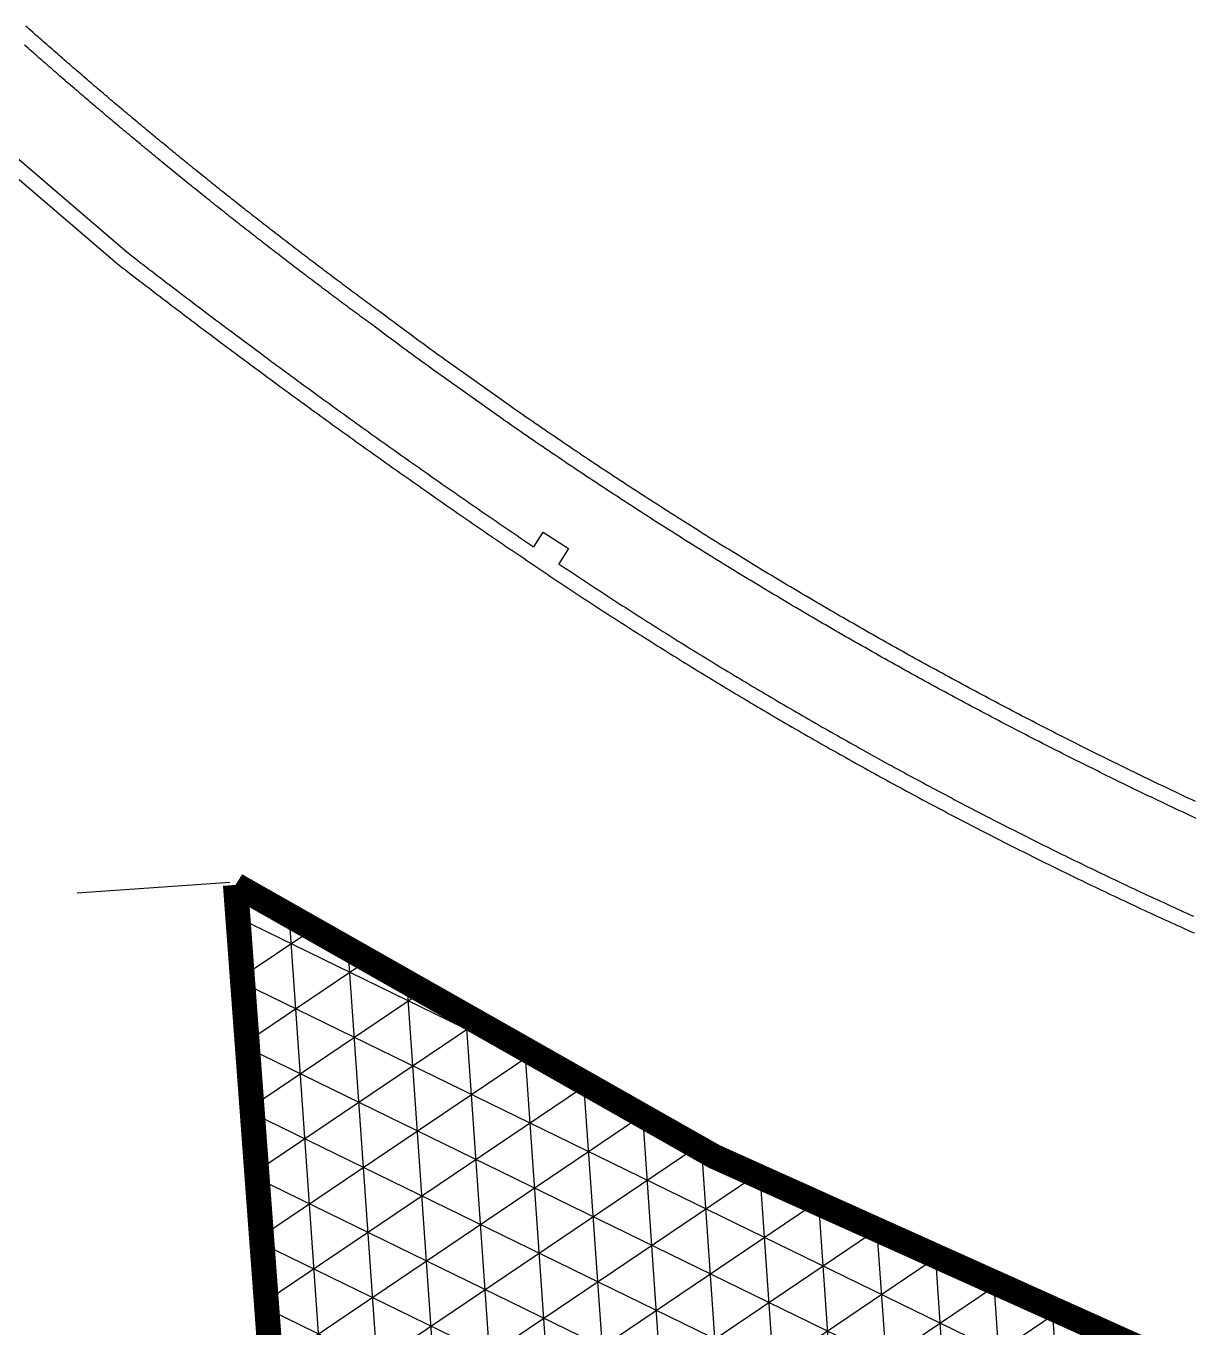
# Model space of a CAD drawing. Header units: millimetres. Extents: x 50357 to 985146, y 723188 to 1803594.
# Drawn here: x 829667.29 to 829690.56, y 818146.84 to 818172.78 of the extents above; entities that cross this region are included whole.
import ezdxf

# ---------------------------------------------------------------- set-up
doc = ezdxf.new("R2010")
doc.units = ezdxf.units.MM
doc.header["$LTSCALE"] = 3
doc.header["$MEASUREMENT"] = 0
doc.linetypes.add('3A35X-MAGP-P-SB$0$3A35X-MAGP-P-SB$0$HIDDEN', pattern=[0.375, 0.25, -0.125])
for name, color, linetype in [('3A35X-MAGP-P-SB$0$UAJ-90BOUN', 7, 'Continuous'), ('LWK-STEPS', 8, 'Continuous'), ('UAJ-00XREF', 7, 'Continuous')]:
    doc.layers.add(name, color=color, linetype=linetype)
doc.layers.add('LWK-GA_PLANTERWALL', color=8, linetype='Continuous', lineweight=30)

# ---------------------------------------------------------------- blocks, each defined once
blk = doc.blocks.new('3A35X-MAGP-P-LD-00-0')
at = {"layer": 'LWK-GA_PLANTERWALL', "elevation": 0}
for points in [[(834488290, 818186356), (834493424, 818181968), (834493521, 818181892), (834493579, 818181848), (834493636, 818181804), (834493694, 818181759), (834493751, 818181715), (834493809, 818181671), (834493867, 818181626), (834493924, 818181582), (834493982, 818181538), (834494040, 818181494), (834494097, 818181450), (834494155, 818181406), (834494213, 818181361), (834494270, 818181317), (834494328, 818181273), (834494386, 818181229), (834494443, 818181185), (834494501, 818181141), (834494559, 818181097), (834494617, 818181054), (834494675, 818181010), (834494733, 818180966), (834494791, 818180922), (834494848, 818180878), (834494906, 818180834), (834494964, 818180791), (834495022, 818180747), (834495080, 818180703), (834495138, 818180660), (834495196, 818180616), (834495255, 818180572), (834495313, 818180529), (834495371, 818180485), (834495429, 818180442), (834495487, 818180398), (834495545, 818180355), (834495603, 818180311), (834495661, 818180268), (834495720, 818180224), (834495778, 818180181), (834495836, 818180138), (834495894, 818180095), (834495953, 818180051), (834496011, 818180008), (834496069, 818179965), (834496128, 818179921), (834496186, 818179878), (834496245, 818179835), (834496303, 818179792), (834496361, 818179749), (834496420, 818179706), (834496478, 818179663), (834496537, 818179620), (834496595, 818179577), (834496654, 818179534), (834496712, 818179491), (834496771, 818179448), (834496830, 818179405), (834496888, 818179362), (834496947, 818179319), (834497005, 818179277), (834497064, 818179234), (834497123, 818179191), (834497182, 818179148), (834497240, 818179106), (834497299, 818179063), (834497358, 818179020), (834497417, 818178978), (834497475, 818178935), (834497534, 818178893), (834497593, 818178850), (834497652, 818178808), (834497711, 818178765), (834497770, 818178723), (834497829, 818178680), (834497888, 818178638), (834497947, 818178595), (834498006, 818178553), (834498065, 818178511), (834498124, 818178468), (834498183, 818178426), (834498242, 818178384), (834498301, 818178342), (834498360, 818178300), (834498419, 818178257), (834498478, 818178215), (834498537, 818178173), (834498597, 818178131), (834498656, 818178089), (834498715, 818178047), (834498774, 818178005), (834498834, 818177963), (834498893, 818177921), (834498952, 818177879), (834499011, 818177837), (834499071, 818177796), (834499130, 818177754), (834499190, 818177712), (834499249, 818177670), (834499308, 818177628), (834499368, 818177587), (834499427, 818177545), (834499487, 818177503), (834499546, 818177462), (834499606, 818177420), (834499665, 818177379), (834499725, 818177337), (834499784, 818177296), (834499844, 818177254), (834499904, 818177212), (834499963, 818177171), (834500000, 818177145), (834500023, 818177130), (834500083, 818177088), (834500142, 818177047), (834500202, 818177006), (834500262, 818176964), (834500321, 818176923), (834500381, 818176882), (834500441, 818176841), (834500501, 818176799), (834500561, 818176758), (834500620, 818176717), (834500680, 818176676), (834500740, 818176635), (834500800, 818176594), (834500860, 818176553), (834500920, 818176512), (834500980, 818176471), (834501040, 818176430), (834501100, 818176389), (834501160, 818176348), (834501220, 818176307), (834501280, 818176266), (834501340, 818176226), (834501400, 818176185), (834501460, 818176144), (834501520, 818176104), (834501581, 818176063), (834501641, 818176022), (834501701, 818175981), (834501761, 818175941), (834501821, 818175900), (834501881, 818175860), (834501942, 818175819), (834502002, 818175779), (834502062, 818175738), (834502122, 818175698), (834502183, 818175658), (834502244, 818175617), (834502304, 818175577), (834502365, 818175537), (834502425, 818175497), (834502486, 818175457), (834502546, 818175417), (834502607, 818175377), (834502667, 818175337), (834502728, 818175297), (834502789, 818175258), (834502850, 818175218), (834502910, 818175178), (834502972, 818175138), (834503032, 818175099), (834503093, 818175059), (834503154, 818175020), (834503215, 818174980), (834503276, 818174941), (834503337, 818174902), (834503398, 818174862), (834503459, 818174823), (834503520, 818174784), (834503581, 818174745), (834503643, 818174706), (834503704, 818174667), (834503765, 818174628), (834503826, 818174589), (834503888, 818174550), (834503949, 818174511), (834504011, 818174472), (834504072, 818174434), (834504134, 818174395), (834504195, 818174356), (834504256, 818174318), (834504318, 818174279), (834504380, 818174241), (834504441, 818174202), (834504503, 818174164), (834504565, 818174126), (834504626, 818174087), (834504688, 818174049), (834504750, 818174011), (834504811, 818173973), (834504873, 818173935), (834504935, 818173897), (834504997, 818173859), (834505059, 818173821), (834505121, 818173783), (834505183, 818173745), (834505245, 818173708), (834505307, 818173670), (834505369, 818173632), (834505431, 818173595), (834505494, 818173557), (834505556, 818173520), (834505618, 818173482), (834505680, 818173445), (834505742, 818173408), (834505805, 818173370), (834505867, 818173333), (834505930, 818173296), (834505992, 818173259), (834506054, 818173222), (834506117, 818173185), (834506179, 818173147), (834506242, 818173111), (834506304, 818173074), (834506367, 818173037), (834506430, 818173000), (834506492, 818172963), (834506555, 818172927), (834506618, 818172890), (834506680, 818172854), (834506743, 818172817), (834506806, 818172781), (834506869, 818172744), (834506932, 818172708), (834506995, 818172672), (834507057, 818172636), (834507120, 818172599), (834507183, 818172563), (834507247, 818172527), (834507310, 818172491), (834507373, 818172455), (834507436, 818172419), (834507499, 818172383), (834507562, 818172347), (834507625, 818172312), (834507688, 818172276), (834507752, 818172240), (834507815, 818172205), (834507878, 818172169), (834507941, 818172134), (834508005, 818172098), (834508068, 818172063), (834508132, 818172027), (834508195, 818171992), (834508259, 818171957), (834508322, 818171922), (834508386, 818171886), (834508449, 818171851), (834508513, 818171816), (834508577, 818171781), (834508640, 818171746), (834508704, 818171712), (834508768, 818171677), (834508831, 818171642), (834508895, 818171607), (834508959, 818171573), (834509023, 818171538), (834509087, 818171504), (834509151, 818171469), (834509214, 818171435), (834509278, 818171400), (834509342, 818171366), (834509406, 818171332), (834509471, 818171297), (834509534, 818171263), (834509598, 818171229), (834509663, 818171195), (834509727, 818171161), (834509791, 818171127), (834509855, 818171093), (834509919, 818171059), (834509984, 818171025), (834510048, 818170992), (834510112, 818170958), (834510177, 818170924), (834510241, 818170891), (834510305, 818170857), (834510370, 818170824), (834510434, 818170790), (834510499, 818170757), (834510563, 818170724), (834510628, 818170690), (834510692, 818170657), (834510757, 818170624), (834510822, 818170591), (834510886, 818170558), (834510951, 818170525), (834511016, 818170492), (834511080, 818170459), (834511145, 818170426), (834511210, 818170393), (834511275, 818170361), (834511340, 818170328), (834511405, 818170295), (834511469, 818170263), (834511534, 818170230), (834511599, 818170198), (834511664, 818170165), (834511729, 818170133), (834511794, 818170100), (834511859, 818170068), (834511925, 818170036), (834511990, 818170004), (834512055, 818169972), (834512120, 818169940), (834512185, 818169908), (834512250, 818169876), (834512316, 818169844), (834512381, 818169812), (834512446, 818169780), (834512512, 818169749), (834512577, 818169717), (834512642, 818169686), (834512708, 818169654), (834512773, 818169623), (834512839, 818169591), (834512904, 818169560), (834512970, 818169528), (834513035, 818169497), (834513101, 818169466), (834513166, 818169435), (834513232, 818169404), (834513297, 818169373), (834513363, 818169342), (834513429, 818169311), (834513495, 818169280), (834513560, 818169249), (834513626, 818169218), (834513692, 818169188), (834513758, 818169157), (834513823, 818169126), (834513889, 818169096), (834513955, 818169065), (834514021, 818169035), (834514087, 818169004), (834514153, 818168974), (834514219, 818168944), (834514285, 818168913), (834514351, 818168883), (834514417, 818168853), (834514483, 818168823), (834514549, 818168793), (834514616, 818168763), (834514682, 818168733), (834514748, 818168704), (834514814, 818168674), (834514881, 818168644)], [(834508289, 818172284), (834508814, 818171993)], [(834508814, 818171994), (834508814, 818171994), (834508848, 818171975), (834508912, 818171940), (834508975, 818171905), (834509039, 818171871), (834509102, 818171836), (834509166, 818171802), (834509229, 818171767), (834509293, 818171733), (834509357, 818171699), (834509420, 818171664), (834509484, 818171630), (834509548, 818171596), (834509612, 818171562), (834509676, 818171528), (834509739, 818171494), (834509803, 818171460), (834509867, 818171426), (834509931, 818171392), (834509995, 818171358), (834510059, 818171325), (834510123, 818171291), (834510187, 818171257), (834510251, 818171224), (834510316, 818171190), (834510380, 818171157), (834510444, 818171123), (834510508, 818171090), (834510572, 818171057), (834510637, 818171023), (834510701, 818170990), (834510765, 818170957), (834510830, 818170924), (834510894, 818170891), (834510958, 818170858), (834511023, 818170825), (834511087, 818170792), (834511152, 818170759), (834511216, 818170726), (834511281, 818170694), (834511345, 818170661), (834511410, 818170628), (834511475, 818170596), (834511539, 818170563), (834511604, 818170531), (834511669, 818170498), (834511733, 818170466), (834511798, 818170434), (834511863, 818170401), (834511928, 818170369), (834511993, 818170337), (834512057, 818170305), (834512122, 818170273), (834512187, 818170241), (834512252, 818170209), (834512317, 818170177), (834512382, 818170145), (834512447, 818170114), (834512512, 818170082), (834512577, 818170050), (834512642, 818170019), (834512707, 818169987), (834512773, 818169956), (834512838, 818169924), (834512903, 818169893), (834512968, 818169862), (834513034, 818169830), (834513099, 818169799), (834513164, 818169768), (834513230, 818169737), (834513295, 818169706), (834513360, 818169675), (834513426, 818169644), (834513491, 818169613), (834513557, 818169582), (834513622, 818169551), (834513687, 818169521), (834513753, 818169490), (834513819, 818169459), (834513884, 818169429), (834513950, 818169398), (834514016, 818169368), (834514081, 818169337), (834514147, 818169307), (834514213, 818169277), (834514278, 818169247), (834514344, 818169216), (834514410, 818169186), (834514476, 818169156), (834514542, 818169126), (834514608, 818169096), (834514673, 818169066), (834514739, 818169037), (834514805, 818169007), (834514871, 818168977), (834514880, 818168973)]]:
    blk.add_lwpolyline(points, dxfattribs=at)
at = {"layer": 'LWK-GA_PLANTERWALL'}
for points in [[(834501719, 818176331), (834501906, 818176625), (834502412, 818176302), (834502217, 818175996)], [(834502217, 818175996), (834502229, 818175988), (834502289, 818175948), (834502349, 818175907), (834502410, 818175867), (834502470, 818175827), (834502530, 818175787), (834502591, 818175747), (834502651, 818175707), (834502711, 818175667), (834502772, 818175628), (834502832, 818175588), (834502893, 818175548), (834502953, 818175509), (834503014, 818175469), (834503074, 818175429), (834503135, 818175390), (834503196, 818175350), (834503256, 818175311), (834503317, 818175271), (834503378, 818175232), (834503439, 818175193), (834503500, 818175154), (834503560, 818175115), (834503621, 818175076), (834503682, 818175037), (834503743, 818174998), (834503804, 818174959), (834503865, 818174920), (834503926, 818174881), (834503987, 818174842), (834504048, 818174803), (834504109, 818174765), (834504171, 818174726), (834504232, 818174688), (834504293, 818174649), (834504354, 818174610), (834504416, 818174572), (834504477, 818174533), (834504538, 818174495), (834504600, 818174457), (834504661, 818174419), (834504723, 818174380), (834504784, 818174342), (834504846, 818174304), (834504907, 818174266), (834504969, 818174228), (834505031, 818174190), (834505092, 818174152), (834505154, 818174115), (834505216, 818174077), (834505277, 818174039), (834505339, 818174002), (834505401, 818173964), (834505463, 818173926), (834505525, 818173889), (834505587, 818173851), (834505648, 818173814), (834505711, 818173777), (834505773, 818173739), (834505835, 818173702), (834505897, 818173665), (834505959, 818173628), (834506021, 818173591), (834506083, 818173553), (834506145, 818173516), (834506207, 818173480), (834506270, 818173443), (834506332, 818173406), (834506394, 818173369), (834506457, 818173332), (834506519, 818173296), (834506581, 818173259), (834506644, 818173222), (834506706, 818173186), (834506769, 818173149), (834506831, 818173113), (834506894, 818173077), (834506956, 818173040), (834507019, 818173004), (834507082, 818172968), (834507144, 818172932), (834507207, 818172896), (834507270, 818172859), (834507333, 818172823), (834507396, 818172787), (834507458, 818172751), (834507521, 818172716), (834507584, 818172680), (834507647, 818172644), (834507710, 818172608), (834507773, 818172573), (834507836, 818172537), (834507899, 818172502), (834507962, 818172466), (834508025, 818172431), (834508088, 818172395), (834508151, 818172360), (834508214, 818172325), (834508278, 818172289), (834508289, 818172284)]]:
    blk.add_lwpolyline(points, dxfattribs=at)
for points in [[(834514922, 818170926, 0), (834514854, 818170958, 0), (834514785, 818170990, 0), (834514717, 818171022, 0), (834514648, 818171054, 0), (834514579, 818171086, 0), (834514511, 818171119, 0), (834514442, 818171151, 0), (834514374, 818171184, 0), (834514305, 818171216, 0), (834514237, 818171249, 0), (834514168, 818171281, 0), (834514100, 818171314, 0), (834514032, 818171346, 0), (834513963, 818171379, 0), (834513895, 818171412, 0), (834513827, 818171445, 0), (834513759, 818171477, 0), (834513690, 818171511, 0), (834513622, 818171543, 0), (834513554, 818171577, 0), (834513486, 818171610, 0), (834513418, 818171643, 0), (834513350, 818171676, 0), (834513282, 818171709, 0), (834513213, 818171743, 0), (834513145, 818171776, 0), (834513077, 818171810, 0), (834513009, 818171843, 0), (834512942, 818171877, 0), (834512874, 818171910, 0), (834512806, 818171944, 0), (834512738, 818171978, 0), (834512670, 818172011, 0), (834512602, 818172045, 0), (834512534, 818172079, 0), (834512467, 818172113, 0), (834512399, 818172147, 0), (834512331, 818172181, 0), (834512264, 818172215, 0), (834512196, 818172250, 0), (834512129, 818172284, 0), (834512061, 818172318, 0), (834511993, 818172352, 0), (834511926, 818172387, 0), (834511858, 818172421, 0), (834511791, 818172456, 0), (834511723, 818172490, 0), (834511656, 818172525, 0), (834511589, 818172560, 0), (834511521, 818172594, 0), (834511454, 818172629, 0), (834511387, 818172664, 0), (834511319, 818172699, 0), (834511252, 818172734, 0), (834511185, 818172769, 0), (834511118, 818172804, 0), (834511051, 818172839, 0), (834510984, 818172874, 0), (834510916, 818172909, 0), (834510849, 818172945, 0), (834510782, 818172980, 0), (834510715, 818173015, 0), (834510649, 818173051, 0), (834510582, 818173086, 0), (834510515, 818173122, 0), (834510448, 818173157, 0), (834510381, 818173193, 0), (834510314, 818173229, 0), (834510247, 818173265, 0), (834510180, 818173300, 0), (834510114, 818173336, 0), (834510047, 818173372, 0), (834509980, 818173408, 0), (834509914, 818173444, 0), (834509847, 818173480, 0), (834509780, 818173516, 0), (834509714, 818173553, 0), (834509647, 818173589, 0), (834509581, 818173625, 0), (834509514, 818173662, 0), (834509448, 818173698, 0), (834509382, 818173735, 0), (834509315, 818173771, 0), (834509249, 818173808, 0), (834509183, 818173844, 0), (834509116, 818173881, 0), (834509050, 818173918, 0), (834508984, 818173955, 0), (834508917, 818173992, 0), (834508851, 818174028, 0), (834508785, 818174065, 0), (834508719, 818174103, 0), (834508653, 818174139, 0), (834508587, 818174177, 0), (834508521, 818174214, 0), (834508455, 818174251, 0), (834508389, 818174288, 0), (834508323, 818174326, 0), (834508257, 818174363, 0), (834508191, 818174401, 0), (834508126, 818174438, 0), (834508060, 818174476, 0), (834507994, 818174513, 0), (834507928, 818174551, 0), (834507862, 818174589, 0), (834507797, 818174626, 0), (834507731, 818174664, 0), (834507665, 818174702, 0), (834507600, 818174740, 0), (834507534, 818174778, 0), (834507469, 818174816, 0), (834507403, 818174854, 0), (834507338, 818174892, 0), (834507272, 818174931, 0), (834507207, 818174969, 0), (834507142, 818175007, 0), (834507076, 818175046, 0), (834507011, 818175084, 0), (834506946, 818175123, 0), (834506880, 818175161, 0), (834506815, 818175200, 0), (834506750, 818175238, 0), (834506685, 818175277, 0), (834506620, 818175316, 0), (834506555, 818175355, 0), (834506490, 818175394, 0), (834506425, 818175432, 0), (834506360, 818175471, 0), (834506295, 818175510, 0), (834506230, 818175549, 0), (834506165, 818175589, 0), (834506100, 818175628, 0), (834506035, 818175667, 0), (834505970, 818175706, 0), (834505906, 818175746, 0), (834505841, 818175785, 0), (834505776, 818175824, 0), (834505712, 818175864, 0), (834505647, 818175903, 0), (834505582, 818175943, 0), (834505518, 818175983, 0), (834505453, 818176022, 0), (834505389, 818176062, 0), (834505324, 818176102, 0), (834505260, 818176142, 0), (834505195, 818176182, 0), (834505131, 818176222, 0), (834505067, 818176262, 0), (834505002, 818176302, 0), (834504938, 818176342, 0), (834504874, 818176382, 0), (834504809, 818176422, 0), (834504745, 818176463, 0), (834504681, 818176503, 0), (834504617, 818176543, 0), (834504553, 818176584, 0), (834504489, 818176624, 0), (834504425, 818176665, 0), (834504361, 818176705, 0), (834504297, 818176746, 0), (834504233, 818176787, 0), (834504169, 818176828, 0), (834504106, 818176868, 0), (834504042, 818176909, 0), (834503978, 818176950, 0), (834503914, 818176991, 0), (834503851, 818177032, 0), (834503787, 818177073, 0), (834503723, 818177114, 0), (834503660, 818177155, 0), (834503596, 818177197, 0), (834503532, 818177238, 0), (834503469, 818177279, 0), (834503406, 818177321, 0), (834503342, 818177362, 0), (834503279, 818177404, 0), (834503215, 818177445, 0), (834503152, 818177487, 0), (834503089, 818177528, 0), (834503025, 818177570, 0), (834502962, 818177612, 0), (834502899, 818177654, 0), (834502836, 818177696, 0), (834502773, 818177737, 0), (834502709, 818177779, 0), (834502646, 818177822, 0), (834502583, 818177864, 0), (834502521, 818177906, 0), (834502457, 818177948, 0), (834502395, 818177990, 0), (834502332, 818178032, 0), (834502269, 818178075, 0), (834502206, 818178117, 0), (834502143, 818178159, 0), (834502080, 818178202, 0), (834502018, 818178244, 0), (834501955, 818178287, 0), (834501892, 818178330, 0), (834501830, 818178372, 0), (834501767, 818178415, 0), (834501705, 818178458, 0), (834501642, 818178501, 0), (834501580, 818178544, 0), (834501517, 818178586, 0), (834501455, 818178629, 0), (834501392, 818178672, 0), (834501330, 818178716, 0), (834501268, 818178759, 0), (834501206, 818178802, 0), (834501143, 818178845, 0), (834501080, 818178889, 0), (834499825, 818179779, 0), (834499784, 818179809, 0), (834499722, 818179854, 0), (834499661, 818179898, 0), (834499599, 818179943, 0), (834499538, 818179987, 0), (834499477, 818180032, 0), (834499416, 818180077, 0), (834499355, 818180121, 0), (834499293, 818180166, 0), (834499232, 818180211, 0), (834499171, 818180256, 0), (834499110, 818180300, 0), (834499049, 818180345, 0), (834498988, 818180390, 0), (834498927, 818180436, 0), (834498866, 818180481, 0), (834498806, 818180526, 0), (834498745, 818180571, 0), (834498684, 818180616, 0), (834498623, 818180662, 0), (834498564, 818180706, 0), (834498419, 818180813, 0), (834498381, 818180840, 0), (834498343, 818180868, 0), (834498306, 818180896, 0), (834498268, 818180923, 0), (834498230, 818180951, 0), (834498193, 818180979, 0), (834498155, 818181007, 0), (834498117, 818181034, 0), (834498080, 818181062, 0), (834498042, 818181090, 0), (834498005, 818181118, 0), (834497967, 818181146, 0), (834497929, 818181174, 0), (834497892, 818181202, 0), (834497854, 818181229, 0), (834497817, 818181257, 0), (834497779, 818181285, 0), (834497741, 818181313, 0), (834497704, 818181341, 0), (834497667, 818181369, 0), (834497629, 818181397, 0), (834497592, 818181425, 0), (834497554, 818181454, 0), (834497517, 818181482, 0), (834497479, 818181510, 0), (834497442, 818181538, 0), (834497405, 818181566, 0), (834497367, 818181594, 0), (834497330, 818181622, 0), (834497293, 818181650, 0), (834497255, 818181679, 0), (834497218, 818181707, 0), (834497181, 818181735, 0), (834497143, 818181763, 0), (834497106, 818181792, 0), (834497069, 818181820, 0), (834497031, 818181848, 0), (834496994, 818181877, 0), (834496957, 818181905, 0), (834496920, 818181933, 0), (834496883, 818181962, 0), (834496845, 818181990, 0), (834496808, 818182019, 0), (834496771, 818182047, 0), (834496734, 818182076, 0), (834496697, 818182104, 0), (834496660, 818182133, 0), (834496622, 818182161, 0), (834496585, 818182190, 0), (834496549, 818182218, 0), (834496512, 818182247, 0), (834496474, 818182275, 0), (834496437, 818182304, 0), (834496400, 818182333, 0), (834496363, 818182361, 0), (834496326, 818182390, 0), (834496289, 818182419, 0), (834496252, 818182447, 0), (834496215, 818182476, 0), (834496179, 818182505, 0), (834496142, 818182533, 0), (834496105, 818182562, 0), (834496068, 818182591, 0), (834496031, 818182620, 0), (834495994, 818182649, 0), (834495957, 818182677, 0), (834495920, 818182706, 0), (834495883, 818182735, 0), (834495847, 818182764, 0), (834495810, 818182793, 0), (834495773, 818182822, 0), (834495736, 818182851, 0), (834495700, 818182880, 0), (834495663, 818182909, 0), (834495626, 818182938, 0), (834495589, 818182967, 0), (834495553, 818182996, 0), (834495516, 818183025, 0), (834495479, 818183054, 0), (834495443, 818183083, 0), (834495406, 818183112, 0), (834495369, 818183141, 0), (834495333, 818183171, 0), (834495296, 818183200, 0), (834495260, 818183229, 0), (834495223, 818183258, 0), (834495187, 818183287, 0), (834495150, 818183317, 0), (834495113, 818183346, 0), (834495077, 818183375, 0), (834495040, 818183404, 0), (834495004, 818183434, 0), (834494967, 818183463, 0), (834494931, 818183492, 0), (834494894, 818183522, 0), (834494858, 818183551, 0), (834494822, 818183580, 0), (834494785, 818183610, 0), (834494749, 818183639, 0), (834494713, 818183669, 0), (834494676, 818183698, 0), (834494640, 818183727, 0), (834494604, 818183757, 0), (834494567, 818183786, 0), (834494531, 818183816, 0), (834494494, 818183846, 0), (834494458, 818183875, 0), (834494422, 818183905, 0), (834494386, 818183934, 0), (834494350, 818183964, 0), (834494313, 818183994, 0), (834494277, 818184023, 0), (834494241, 818184053, 0), (834494205, 818184083, 0), (834494169, 818184112, 0), (834494133, 818184142, 0), (834494097, 818184172, 0), (834494060, 818184202, 0), (834494024, 818184231, 0), (834493988, 818184261, 0), (834493952, 818184291, 0), (834493916, 818184321, 0), (834493880, 818184351, 0), (834493844, 818184380, 0), (834493808, 818184410, 0), (834493772, 818184440, 0), (834493736, 818184470, 0), (834493700, 818184500, 0), (834493664, 818184530, 0), (834493628, 818184560, 0), (834493592, 818184590, 0), (834493556, 818184620, 0), (834493520, 818184650, 0), (834493484, 818184680, 0), (834493448, 818184710, 0), (834493412, 818184740, 0), (834493377, 818184770, 0), (834493341, 818184800, 0), (834493305, 818184830, 0), (834493269, 818184861, 0), (834493233, 818184891, 0), (834493198, 818184921, 0), (834493162, 818184951, 0), (834493126, 818184981, 0), (834493090, 818185011, 0), (834493055, 818185042, 0), (834493019, 818185072, 0), (834492983, 818185102, 0), (834492948, 818185132, 0), (834492912, 818185163, 0), (834492876, 818185193, 0), (834492841, 818185224, 0), (834492805, 818185254, 0), (834492770, 818185284, 0), (834492734, 818185315, 0), (834492698, 818185345, 0), (834492663, 818185375, 0), (834492627, 818185406, 0), (834492592, 818185436, 0), (834492556, 818185467, 0), (834492521, 818185497, 0), (834492485, 818185528, 0), (834492450, 818185558, 0), (834492414, 818185589, 0), (834492379, 818185619, 0), (834492344, 818185650, 0), (834492308, 818185681, 0), (834492273, 818185711, 0), (834492237, 818185742, 0), (834492202, 818185773, 0), (834492167, 818185803, 0), (834492131, 818185834, 0), (834492096, 818185865, 0), (834492061, 818185895, 0), (834492026, 818185926, 0), (834491990, 818185957, 0), (834491955, 818185987, 0), (834491920, 818186018, 0), (834491884, 818186049, 0), (834491849, 818186080, 0), (834491814, 818186111, 0), (834491779, 818186142, 0), (834491744, 818186172, 0), (834491709, 818186203, 0), (834491673, 818186234, 0), (834491638, 818186265, 0), (834491603, 818186296, 0), (834491568, 818186327, 0)], [(834490384, 818184961, 0), (834493613, 818182201, 0), (834493705, 818182130, 0), (834493762, 818182085, 0), (834493820, 818182041, 0), (834493877, 818181997, 0), (834493934, 818181953, 0), (834493992, 818181909, 0), (834494050, 818181864, 0), (834494107, 818181820, 0), (834494164, 818181776, 0), (834494222, 818181732, 0), (834494280, 818181688, 0), (834494337, 818181644, 0), (834494395, 818181600, 0), (834494452, 818181556, 0), (834494510, 818181512, 0), (834494567, 818181468, 0), (834494625, 818181424, 0), (834494683, 818181380, 0), (834494741, 818181336, 0), (834494798, 818181293, 0), (834494856, 818181249, 0), (834494914, 818181205, 0), (834494972, 818181161, 0), (834495029, 818181117, 0), (834495087, 818181074, 0), (834495145, 818181030, 0), (834495203, 818180987, 0), (834495261, 818180943, 0), (834495319, 818180899, 0), (834495377, 818180856, 0), (834495434, 818180812, 0), (834495493, 818180769, 0), (834495551, 818180725, 0), (834495609, 818180682, 0), (834495667, 818180638, 0), (834495725, 818180595, 0), (834495726, 818180594, 0), (834496317, 818180155, 0), (834496364, 818180119, 0), (834496423, 818180076, 0), (834496481, 818180033, 0), (834496539, 818179990, 0), (834496598, 818179947, 0), (834496656, 818179904, 0), (834496714, 818179861, 0), (834496773, 818179819, 0), (834496831, 818179776, 0), (834496890, 818179733, 0), (834496948, 818179690, 0), (834497007, 818179647, 0), (834497065, 818179604, 0), (834497124, 818179562, 0), (834497182, 818179519, 0), (834497241, 818179476, 0), (834497300, 818179434, 0), (834497358, 818179391, 0), (834497417, 818179348, 0), (834497475, 818179306, 0), (834497534, 818179263, 0), (834497593, 818179221, 0), (834497652, 818179178, 0), (834497710, 818179136, 0), (834497769, 818179093, 0), (834497828, 818179051, 0), (834497886, 818179008, 0), (834497945, 818178966, 0), (834498004, 818178924, 0), (834498063, 818178881, 0), (834498122, 818178839, 0), (834498181, 818178797, 0), (834498240, 818178755, 0), (834498298, 818178712, 0), (834498357, 818178670, 0), (834498416, 818178628, 0), (834498475, 818178586, 0), (834498534, 818178544, 0), (834498593, 818178502, 0), (834498652, 818178460, 0), (834498711, 818178418, 0), (834498770, 818178376, 0), (834498829, 818178334, 0), (834498889, 818178292, 0), (834498948, 818178250, 0), (834499007, 818178208, 0), (834499066, 818178166, 0), (834499125, 818178124, 0), (834499184, 818178083, 0), (834499244, 818178041, 0), (834499303, 818177999, 0), (834499362, 818177957, 0), (834499422, 818177916, 0), (834499481, 818177874, 0), (834499540, 818177832, 0), (834499599, 818177791, 0), (834499659, 818177749, 0), (834499718, 818177707, 0), (834499777, 818177666, 0), (834499837, 818177625, 0), (834499896, 818177583, 0), (834499956, 818177542, 0), (834500015, 818177500, 0), (834500075, 818177459, 0), (834500134, 818177418, 0), (834500171, 818177392, 0), (834500194, 818177376, 0), (834500253, 818177335, 0), (834500313, 818177294, 0), (834500373, 818177252, 0), (834500432, 818177211, 0), (834500492, 818177170, 0), (834500551, 818177129, 0), (834500611, 818177088, 0), (834500671, 818177046, 0), (834500731, 818177005, 0), (834500790, 818176964, 0), (834500850, 818176923, 0), (834500910, 818176882, 0), (834500970, 818176841, 0), (834501029, 818176800, 0), (834501089, 818176760, 0), (834501149, 818176719, 0), (834501209, 818176678, 0), (834501269, 818176637, 0), (834501329, 818176596, 0), (834501389, 818176555, 0), (834501449, 818176514, 0), (834501508, 818176474, 0), (834501568, 818176433, 0), (834501628, 818176392, 0), (834501688, 818176352, 0), (834501718, 818176332, 0)]]:
    blk.add_polyline3d(points, dxfattribs=at)
at = {"layer": 'LWK-STEPS', "ltscale": 0.5, "elevation": 0}
for points in [[(834514912, 818171262), (834514844, 818171294), (834514775, 818171326), (834514707, 818171358), (834514639, 818171390), (834514570, 818171422), (834514502, 818171455), (834514434, 818171487), (834514366, 818171519), (834514298, 818171552), (834514229, 818171584), (834514161, 818171617), (834514093, 818171649), (834514025, 818171682), (834513957, 818171715), (834513889, 818171748), (834513821, 818171781), (834513753, 818171813), (834513685, 818171846), (834513617, 818171879), (834513549, 818171912), (834513481, 818171946), (834513413, 818171979), (834513346, 818172012), (834513278, 818172045), (834513210, 818172079), (834513142, 818172112), (834513075, 818172146), (834513007, 818172179), (834512939, 818172213), (834512872, 818172246), (834512804, 818172280), (834512736, 818172314), (834512669, 818172347), (834512601, 818172381), (834512534, 818172415), (834512466, 818172449), (834512399, 818172483), (834512332, 818172517), (834512264, 818172551), (834512197, 818172585), (834512129, 818172620), (834512062, 818172654), (834511995, 818172688), (834511928, 818172723), (834511860, 818172757), (834511793, 818172792), (834511726, 818172826), (834511659, 818172861), (834511592, 818172895), (834511525, 818172930), (834511458, 818172965), (834511391, 818173000), (834511324, 818173035), (834511257, 818173070), (834511190, 818173105), (834511123, 818173140), (834511056, 818173175), (834510989, 818173210), (834510922, 818173245), (834510856, 818173281), (834510789, 818173316), (834510722, 818173351), (834510655, 818173387), (834510589, 818173422), (834510522, 818173458), (834510456, 818173493), (834510389, 818173529), (834510322, 818173565), (834510256, 818173600), (834510189, 818173636), (834510123, 818173672), (834510057, 818173708), (834509990, 818173744), (834509924, 818173780), (834509857, 818173816), (834509791, 818173852), (834509725, 818173889), (834509659, 818173925), (834509592, 818173961), (834509526, 818173997), (834509460, 818174034), (834509394, 818174070), (834509328, 818174107), (834509262, 818174143), (834509196, 818174180), (834509130, 818174217), (834509064, 818174254), (834508998, 818174290), (834508932, 818174327), (834508866, 818174364), (834508800, 818174401), (834508734, 818174438), (834508668, 818174475), (834508603, 818174512), (834508537, 818174549), (834508471, 818174587), (834508405, 818174624), (834508340, 818174661), (834508274, 818174699), (834508209, 818174736), (834508143, 818174774), (834508077, 818174811), (834508012, 818174849), (834507946, 818174886), (834507881, 818174924), (834507816, 818174962), (834507750, 818175000), (834507685, 818175038), (834507620, 818175076), (834507554, 818175114), (834507489, 818175152), (834507424, 818175190), (834507359, 818175228), (834507294, 818175266), (834507228, 818175304), (834507163, 818175343), (834507098, 818175381), (834507033, 818175419), (834506968, 818175458), (834506903, 818175496), (834506838, 818175535), (834506773, 818175574), (834506709, 818175612), (834506644, 818175651), (834506579, 818175690), (834506514, 818175729), (834506449, 818175767), (834506385, 818175806), (834506320, 818175845), (834506255, 818175884), (834506191, 818175924), (834506126, 818175963), (834506062, 818176002), (834505997, 818176041), (834505933, 818176080), (834505868, 818176120), (834505804, 818176159), (834505739, 818176199), (834505675, 818176238), (834505611, 818176278), (834505546, 818176317), (834505482, 818176357), (834505418, 818176397), (834505354, 818176437), (834505289, 818176476), (834505225, 818176516), (834505161, 818176556), (834505097, 818176596), (834505033, 818176636), (834504969, 818176677), (834504905, 818176717), (834504841, 818176757), (834504777, 818176797), (834504713, 818176838), (834504650, 818176878), (834504586, 818176918), (834504522, 818176959), (834504458, 818176999), (834504395, 818177040), (834504331, 818177080), (834504267, 818177121), (834504204, 818177162), (834504140, 818177203), (834504077, 818177243), (834504013, 818177284), (834503950, 818177325), (834503886, 818177366), (834503823, 818177407), (834503759, 818177448), (834503696, 818177490), (834503633, 818177531), (834503569, 818177572), (834503506, 818177613), (834503443, 818177655), (834503380, 818177696), (834503317, 818177738), (834503254, 818177779), (834503191, 818177821), (834503128, 818177862), (834503065, 818177904), (834503002, 818177946), (834502939, 818177987), (834502876, 818178029), (834502813, 818178071), (834502750, 818178113), (834502687, 818178155), (834502625, 818178197), (834502562, 818178239), (834502499, 818178281), (834502437, 818178323), (834502374, 818178366), (834502311, 818178408), (834502249, 818178450), (834502186, 818178493), (834502124, 818178535), (834502061, 818178578), (834501999, 818178620), (834501937, 818178663), (834501874, 818178705), (834501812, 818178748), (834501750, 818178791), (834501687, 818178834), (834501625, 818178876), (834501563, 818178919), (834501501, 818178962), (834501439, 818179005), (834501377, 818179048), (834501315, 818179091), (834501253, 818179135), (834500000, 818180023), (834499959, 818180052), (834499898, 818180097), (834499837, 818180141), (834499776, 818180185), (834499715, 818180230), (834499654, 818180274), (834499593, 818180319), (834499532, 818180363), (834499471, 818180408), (834499410, 818180453), (834499349, 818180497), (834499288, 818180542), (834499227, 818180587), (834499167, 818180632), (834499106, 818180677), (834499045, 818180722), (834498985, 818180767), (834498924, 818180812), (834498863, 818180857), (834498803, 818180902), (834498742, 818180947), (834498596, 818181054), (834498559, 818181082), (834498521, 818181110), (834498483, 818181137), (834498446, 818181165), (834498408, 818181193), (834498371, 818181220), (834498333, 818181248), (834498296, 818181276), (834498258, 818181303), (834498221, 818181331), (834498183, 818181359), (834498146, 818181387), (834498108, 818181414), (834498071, 818181442), (834498033, 818181470), (834497996, 818181498), (834497958, 818181526), (834497921, 818181554), (834497884, 818181582), (834497846, 818181610), (834497809, 818181638), (834497772, 818181665), (834497734, 818181694), (834497697, 818181722), (834497660, 818181749), (834497622, 818181778), (834497585, 818181806), (834497548, 818181834), (834497511, 818181862), (834497473, 818181890), (834497436, 818181918), (834497399, 818181946), (834497362, 818181974), (834497325, 818182003), (834497287, 818182031), (834497250, 818182059), (834497213, 818182087), (834497176, 818182115), (834497139, 818182144), (834497102, 818182172), (834497065, 818182200), (834497028, 818182229), (834496991, 818182257), (834496954, 818182285), (834496917, 818182314), (834496880, 818182342), (834496843, 818182370), (834496806, 818182399), (834496769, 818182427), (834496732, 818182456), (834496695, 818182484), (834496658, 818182513), (834496621, 818182541), (834496584, 818182570), (834496547, 818182598), (834496510, 818182627), (834496473, 818182656), (834496436, 818182684), (834496400, 818182713), (834496363, 818182741), (834496326, 818182770), (834496289, 818182799), (834496252, 818182827), (834496216, 818182856), (834496179, 818182885), (834496142, 818182914), (834496105, 818182942), (834496069, 818182971), (834496032, 818183000), (834495995, 818183029), (834495959, 818183058), (834495922, 818183087), (834495885, 818183115), (834495849, 818183144), (834495812, 818183173), (834495776, 818183202), (834495739, 818183231), (834495702, 818183260), (834495666, 818183289), (834495629, 818183318), (834495593, 818183347), (834495556, 818183376), (834495520, 818183405), (834495483, 818183434), (834495447, 818183463), (834495410, 818183492), (834495374, 818183522), (834495337, 818183551), (834495301, 818183580), (834495265, 818183609), (834495228, 818183638), (834495192, 818183667), (834495156, 818183697), (834495119, 818183726), (834495083, 818183755), (834495047, 818183784), (834495010, 818183814), (834494974, 818183843), (834494938, 818183872), (834494901, 818183902), (834494865, 818183931), (834494829, 818183960), (834494793, 818183990), (834494756, 818184019), (834494720, 818184049), (834494684, 818184078), (834494648, 818184108), (834494612, 818184137), (834494576, 818184167), (834494540, 818184196), (834494503, 818184226), (834494467, 818184255), (834494431, 818184285), (834494395, 818184314), (834494359, 818184344), (834494323, 818184374), (834494287, 818184403), (834494251, 818184433), (834494215, 818184463), (834494179, 818184492), (834494143, 818184522), (834494107, 818184552), (834494071, 818184582), (834494035, 818184611), (834493999, 818184641), (834493964, 818184671), (834493928, 818184701), (834493892, 818184731), (834493856, 818184760), (834493820, 818184790), (834493784, 818184820), (834493749, 818184850), (834493713, 818184880), (834493677, 818184910), (834493641, 818184940), (834493605, 818184970), (834493570, 818185000), (834493534, 818185030), (834493498, 818185060), (834493463, 818185090), (834493427, 818185120), (834493391, 818185150), (834493356, 818185180), (834493320, 818185210), (834493284, 818185240), (834493249, 818185271), (834493213, 818185301), (834493178, 818185331), (834493142, 818185361), (834493106, 818185391), (834493071, 818185421), (834493035, 818185452), (834493000, 818185482), (834492964, 818185512), (834492929, 818185543), (834492894, 818185573), (834492858, 818185603), (834492823, 818185634), (834492787, 818185664), (834492752, 818185694), (834492716, 818185725), (834492681, 818185755), (834492646, 818185786), (834492610, 818185816), (834492575, 818185847), (834492540, 818185877), (834492504, 818185908), (834492469, 818185938), (834492434, 818185969), (834492399, 818185999), (834492363, 818186030), (834492328, 818186060), (834492293, 818186091), (834492258, 818186122), (834492223, 818186152), (834492187, 818186183), (834492152, 818186213), (834492117, 818186244), (834492082, 818186275), (834492047, 818186306), (834492012, 818186336), (834491977, 818186367), (834491942, 818186398), (834491907, 818186429), (834491872, 818186459), (834491837, 818186490), (834491802, 818186521), (834491767, 818186552), (834491732, 818186583), (834491697, 818186614), (834491662, 818186645), (834491627, 818186676), (834491592, 818186707)], [(834495666, 818169640), (834492626, 818169426)]]:
    blk.add_lwpolyline(points, dxfattribs=at)

msp = doc.modelspace()

# ---------------------------------------------------------------- hatches: boundary and pattern name
h = msp.add_hatch()
h.set_pattern_fill('NET3', color=256, scale=9)
h.set_pattern_definition([(273.9989, (830404.9786, 818244.1101), (1.122261, 0.0784547), []), (333.9989, (830404.9786, 818244.1101), (0.4931868, 1.0111339), []), (33.9989, (830404.9786, 818244.1101), (-0.6290742, 0.9326793), [])])
edge = h.paths.add_edge_path()
edge.add_arc((829734.1247, 818255.0253), 117.4715, 237.761019, 253.81498)
edge.add_line((829701.3807, 818142.2096), (829701.2049, 818141.3943))
edge.add_line((829701.2049, 818141.3943), (829702.0459, 818141.2668))
edge.add_line((829702.0459, 818141.2668), (829699.6453, 818130.3721))
edge.add_line((829699.6453, 818130.3721), (829708.1263, 818128.5034))
edge.add_line((829708.1263, 818128.5034), (829715.9478, 818129.0234))
edge.add_line((829715.9478, 818129.0234), (829716.2751, 818129.4894))
edge.add_line((829716.2751, 818129.4894), (829717.0285, 818119.314))
edge.add_line((829717.0285, 818119.314), (829710.5492, 818118.8337))
edge.add_line((829710.5492, 818118.8337), (829710.9721, 818113.1293))
edge.add_line((829710.9721, 818113.1293), (829713.1213, 818113.2886))
edge.add_line((829713.1213, 818113.2886), (829713.2501, 818111.5512))
edge.add_line((829713.2501, 818111.5512), (829717.5795, 818111.8722))
edge.add_line((829717.5795, 818111.8722), (829719.0283, 818092.3044))
edge.add_line((829719.0283, 818092.3044), (829676.0796, 818089.121))
edge.add_line((829676.0796, 818089.121), (829674.1781, 818115.453))
edge.add_line((829674.1781, 818115.453), (829686.1375, 818116.3397))
edge.add_line((829686.1375, 818116.3397), (829685.6707, 818122.6364))
edge.add_line((829685.6707, 818122.6364), (829673.7174, 818121.7503))
edge.add_line((829673.7174, 818121.7503), (829673.3243, 818127.0534))
edge.add_line((829673.3243, 818127.0534), (829673.5753, 818127.0719))
edge.add_line((829673.5753, 818127.0719), (829671.4593, 818155.6643))

# ---------------------------------------------------------------- linework, layer by layer
at = {"layer": '3A35X-MAGP-P-SB$0$UAJ-90BOUN', "linetype": '3A35X-MAGP-P-SB$0$3A35X-MAGP-P-SB$0$HIDDEN', "ltscale": 100, "const_width": 0.5}
msp.add_lwpolyline([(829671.4593, 818155.6643, 0.0701634), (829701.3807, 818142.2096), (829701.2049, 818141.3943), (829715.3015, 818138.2417), (829715.9519, 818129.4663), (829716.2751, 818129.4894), (829717.0285, 818119.314), (829710.5492, 818118.8337), (829710.9721, 818113.1293), (829713.1213, 818113.2886), (829713.2501, 818111.5512), (829717.5795, 818111.8722), (829719.0283, 818092.3044), (829676.0796, 818089.121), (829674.1781, 818115.453), (829686.1375, 818116.3397), (829685.6707, 818122.6364), (829673.7174, 818121.7503), (829673.3243, 818127.0534), (829673.5753, 818127.0719), (829671.4593, 818155.6643)], format="xyb", dxfattribs=at)

# ---------------------------------------------------------------- next in the draw order: block references
at = {"layer": 'UAJ-00XREF', "ltscale": 0.5, "xscale": 0.0009999999999999998, "yscale": 0.0009999999999999998, "zscale": 0.0009999999999999998, "rotation": 359.9752874263863}
msp.add_blockref('3A35X-MAGP-P-LD-00-0', (-5177.1309, 346.0788, -0.0001), dxfattribs=at)

doc.saveas('drawing.dxf')
